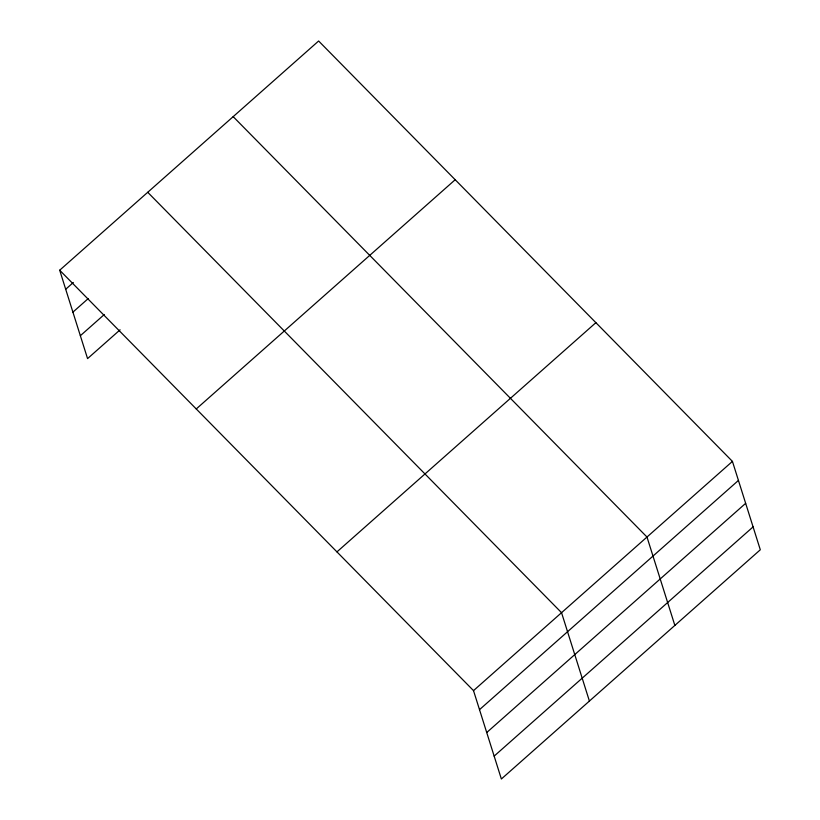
<?xml version="1.0" encoding="UTF-8"?>
<svg xmlns="http://www.w3.org/2000/svg" width="820" height="820" viewBox="0 0 820 820"><rect width="100%" height="100%" fill="white"/><g stroke="black" fill="none" stroke-linecap="round" stroke-linejoin="round"><path stroke-width="1.23" d="M59.696 270.221L318.631 41L732.434 461.393L760.304 549.779L501.368 779L473.509 690.624L59.696 270.221L87.566 358.606L120.099 329.804M65.702 289.255L73.349 282.48M72.908 312.143L88.222 298.582M80.35 335.718L104.273 314.542M196.257 408.954L455.182 179.734M336.948 551.891L595.884 322.67M473.509 690.624L732.434 461.393M479.505 709.659L738.441 480.428M486.721 732.537L745.657 503.316M494.152 756.112L753.088 526.891M233.177 116.645L646.99 537.038L674.86 625.424M147.733 192.29L561.546 612.683L589.406 701.059"/></g></svg>
